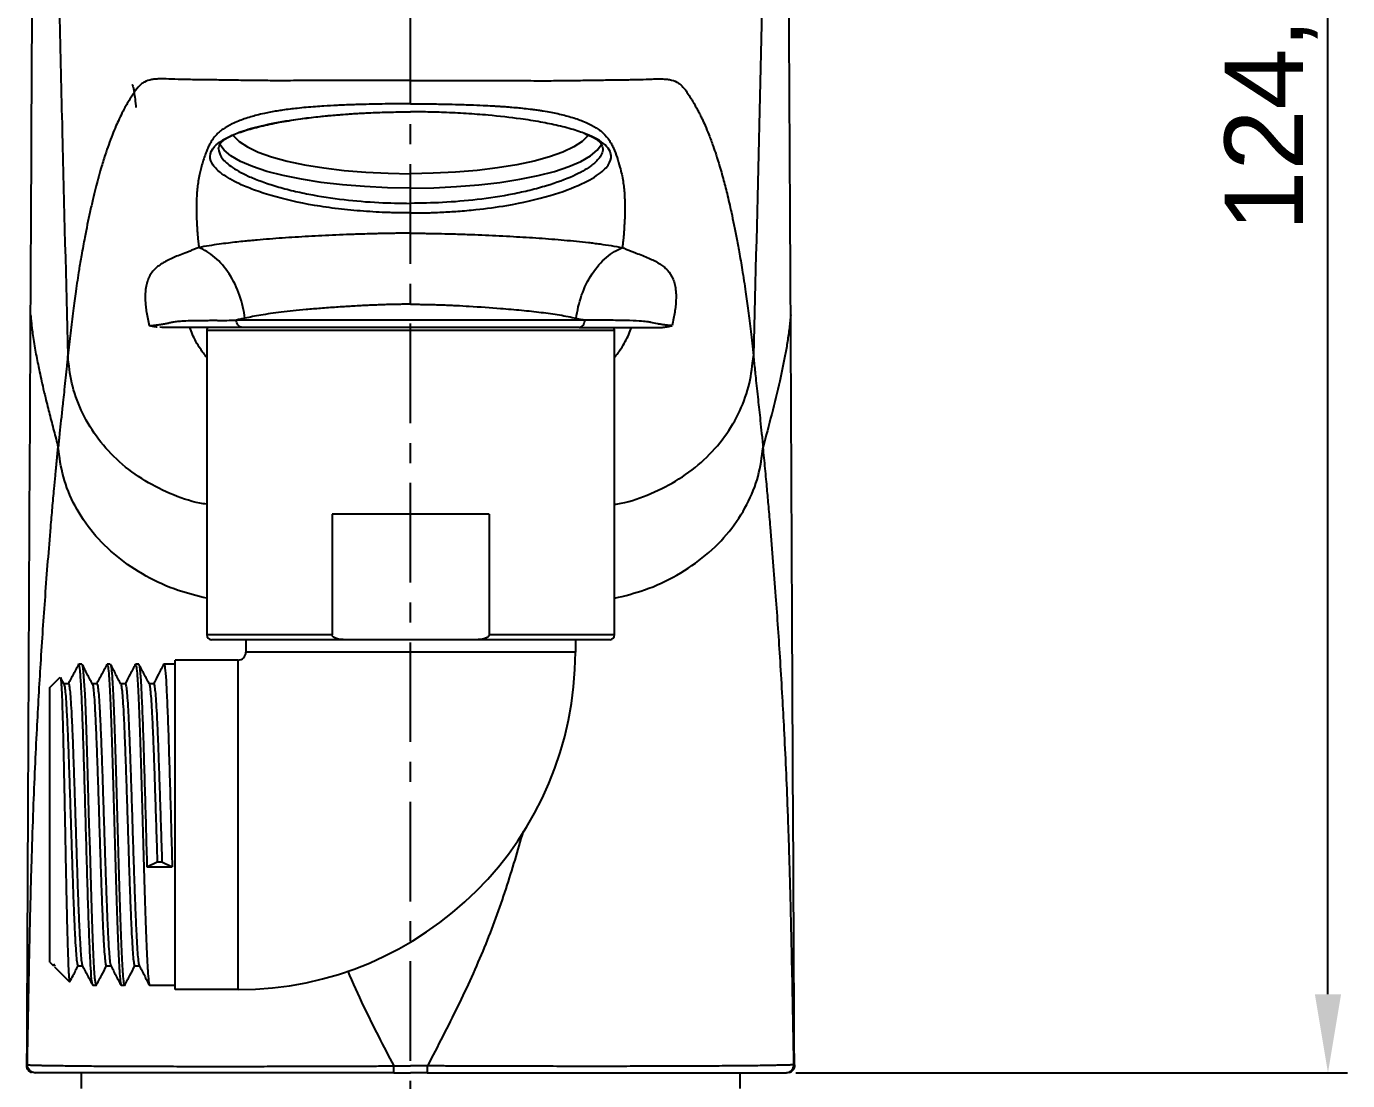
# Model space of a CAD drawing. Header units: millimetres. Extents: x 580 to 1174, y -1119 to -699.
# Drawn here: x 971.7 to 1055.9, y -973.2 to -906 of the extents above; entities that cross this region are included whole.
import ezdxf

# ---------------------------------------------------------------- set-up
doc = ezdxf.new("R2010")
doc.units = ezdxf.units.MM
doc.header["$LTSCALE"] = 0.1
doc.linetypes.add('CENTERX2', pattern=[101.6, 63.5, -12.7, 12.7, -12.7])
doc.layers.get('0').update_dxf_attribs({"lineweight": 13})
doc.layers.add('CENTER', color=1, linetype='CENTERX2')
doc.layers.add('DIM', color=3, linetype='Continuous', lineweight=9)
doc.styles.get("Standard").update_dxf_attribs({"font": 'arial.ttf'})
doc.dimstyles.new('ISO-25', dxfattribs={"dimtxt": 2.5, "dimasz": 2.5, "dimexe": 1.25, "dimexo": 0.625, "dimtad": 1, "dimtxsty": 'Standard', "dimcen": 2.5, "dimadec": 0, "dimazin": 0, "dimtfac": 1, "dimtmove": 0, "dimatfit": 3, "dimfxl": 0, "dimarcsym": 0})

# ---------------------------------------------------------------- blocks, each defined once
blk = doc.blocks.new('*D73')
at = {"layer": 'Defpoints', "color": 0}
for p in [(996.184, -848.005), (1054.652, -848.005), (1020.112, -972.72)]:
    blk.add_point(p, dxfattribs=at)
at = {"layer": 'DIM', "color": 3, "linetype": 'ByBlock', "lineweight": -2}
for p, q in [((996.809, -848.005), (1055.902, -848.005)), ((1054.652, -967.72), (1054.652, -853.005)), ((1020.737, -972.72), (1055.902, -972.72))]:
    blk.add_line(p, q, dxfattribs=at)
at = {"layer": 'DIM', "color": 3}
for points in [[(1053.818, -853.005), (1055.485, -853.005), (1054.652, -848.005)], [(1053.818, -967.72), (1055.485, -967.72), (1054.652, -972.72)]]:
    blk.add_solid(points, dxfattribs=at)
at = {"layer": 'DIM', "color": 3, "insert": (1051.022, -910.363), "char_height": 5, "attachment_point": 5, "rotation": 90}
blk.add_mtext('124,7', dxfattribs=at)

msp = doc.modelspace()

# ---------------------------------------------------------------- linework, layer by layer
at = {"color": 7, "linetype": 'Continuous', "lineweight": 25}
for p, q in [((980.332, -925.22), (980.207, -925.21)), ((983.184, -925.42), (983.184, -944.82)), ((996.184, -925.42), (983.184, -925.42)), ((1007.288, -924.746), (985.08, -924.746)), ((1006.918, -925.22), (985.449, -925.22)), ((996.184, -925.42), (996.184, -925.22)), ((1009.184, -925.42), (996.184, -925.42)), ((1009.184, -944.82), (1009.184, -925.42)), ((991.184, -937.12), (991.184, -944.82)), ((996.184, -937.12), (991.184, -937.12)), ((1001.184, -937.12), (996.184, -937.12)), ((1001.184, -937.12), (1001.184, -944.82)), ((991.184, -944.82), (983.184, -944.82)), ((992.026, -945.12), (983.484, -945.12)), ((985.684, -945.12), (985.684, -945.92)), ((1000.342, -945.12), (992.026, -945.12)), ((1008.884, -945.12), (1000.342, -945.12)), ((1009.184, -944.82), (1001.184, -944.82)), ((1006.684, -945.12), (1006.684, -945.92)), ((981.184, -967.42), (981.184, -946.42)), ((985.184, -946.42), (981.184, -946.42)), ((985.184, -967.42), (985.184, -946.42)), ((1006.684, -945.92), (985.684, -945.92)), ((975.23, -946.67), (975.03, -946.67)), ((976.827, -946.717), (976.84, -946.67)), ((977.04, -946.67), (976.84, -946.67)), ((978.632, -946.732), (978.65, -946.67)), ((978.85, -946.67), (978.65, -946.67)), ((980.446, -946.718), (980.46, -946.67)), ((981.184, -946.67), (980.46, -946.67)), ((973.184, -948.17), (973.853, -947.501)), ((974.094, -947.948), (973.871, -947.52)), ((974.377, -947.934), (974.087, -947.934)), ((976.187, -947.933), (975.897, -947.933)), ((977.997, -947.933), (977.706, -947.933)), ((979.807, -947.932), (979.515, -947.932)), ((973.184, -965.67), (973.184, -948.17)), ((979.379, -959.6), (980.034, -959.271)), ((979.379, -959.6), (980.989, -959.6)), ((980.034, -959.271), (980.334, -959.271)), ((980.334, -959.271), (980.989, -959.6)), ((973.184, -965.67), (973.425, -965.912)), ((973.518, -965.929), (973.425, -965.804)), ((973.425, -965.912), (973.425, -965.804)), ((973.48, -965.966), (974.444, -966.93)), ((974.978, -965.911), (975.271, -965.911)), ((976.788, -965.91), (977.08, -965.91)), ((978.597, -965.909), (978.89, -965.909)), ((974.45, -966.935), (974.457, -966.913)), ((976.135, -967.17), (975.935, -967.17)), ((976.135, -967.17), (976.153, -967.109)), ((977.945, -967.17), (977.745, -967.17)), ((977.945, -967.17), (977.959, -967.122)), ((981.184, -967.17), (979.555, -967.17)), ((985.184, -967.42), (981.184, -967.42)), ((975.184, -972.72), (975.184, -973.72)), ((1017.184, -973.72), (1017.184, -972.72)), ((1020.141, -972.72), (1020.15, -972.72))]:
    msp.add_line(p, q, dxfattribs=at)
at = {"color": 7, "linetype": 'Continuous', "lineweight": 25, "flags": 128}
for points in [[(996.184, -916.338), (994.707, -916.315), (993.252, -916.246), (991.84, -916.132), (990.491, -915.975), (989.225, -915.777), (988.06, -915.541), (987.014, -915.27), (986.102, -914.969), (985.337, -914.641), (984.73, -914.292), (984.29, -913.926), (984.023, -913.55), (984.004, -913.507)], [(984.854, -912.953), (984.887, -913.001), (985.247, -913.363), (985.778, -913.711), (986.474, -914.038), (987.323, -914.341), (988.311, -914.613), (989.424, -914.851), (990.644, -915.052), (991.95, -915.211), (993.324, -915.326), (994.742, -915.396), (996.184, -915.42)], [(1007.514, -912.953), (1007.48, -913.001), (1007.121, -913.363), (1006.589, -913.711), (1005.894, -914.038), (1005.045, -914.341), (1004.056, -914.613), (1002.943, -914.851), (1001.724, -915.052), (1000.417, -915.211), (999.044, -915.326), (997.625, -915.396), (996.184, -915.42)], [(996.184, -916.338), (997.66, -916.315), (999.115, -916.246), (1000.528, -916.132), (1001.877, -915.975), (1003.143, -915.777), (1004.307, -915.541), (1005.353, -915.27), (1006.265, -914.969), (1007.031, -914.641), (1007.638, -914.292), (1008.078, -913.926), (1008.344, -913.55), (1008.363, -913.507)], [(975.246, -946.716), (975.273, -946.785), (975.319, -947.151), (975.364, -947.759), (975.409, -948.593), (975.455, -949.633), (975.5, -950.854), (975.545, -952.224), (975.591, -953.711), (975.636, -955.277), (975.681, -956.883), (975.727, -958.491), (975.772, -960.059), (975.818, -961.55), (975.863, -962.927), (975.908, -964.155), (975.954, -965.204), (975.999, -966.048), (976.044, -966.666), (976.09, -967.043), (976.135, -967.17), (976.135, -967.17)]]:
    msp.add_lwpolyline(points, dxfattribs=at)
at = {"color": 7, "linetype": 'Continuous', "lineweight": 25}
for centre, radius, start, end in [((983.484, -925.42), 0.3, 137.9045, 180), ((1008.884, -925.42), 0.3, 0, 41.81031), ((983.484, -944.82), 0.3, 180, 270), ((1008.884, -944.82), 0.3, 270, 0), ((985.184, -945.92), 21.5, 270, 0), ((985.184, -945.92), 0.5, 270, 0)]:
    msp.add_arc(centre, radius, start, end, dxfattribs=at)
for points in [[(971.962, -924.42), (972.033, -910.766), (972.106, -897.104), (972.182, -883.433)], [(1020.406, -924.42), (1020.335, -910.71), (1020.262, -897.048), (1020.186, -883.433)], [(1018.751, -897.65), (1018.524, -907.441), (1018.287, -917.232), (1018.031, -927.022)], [(971.728, -972.22), (971.802, -956.298), (971.88, -940.365), (971.962, -924.42)], [(1020.64, -972.22), (1020.565, -956.223), (1020.487, -940.29), (1020.406, -924.42)], [(1006.741, -924.632), (1006.928, -924.676), (1007.111, -924.713), (1007.288, -924.746)], [(971.728, -972.22), (971.737, -972.22), (971.747, -972.22), (971.757, -972.22)], [(995.111, -972.285), (995.466, -972.285), (995.824, -972.285), (996.184, -972.285)], [(997.256, -972.285), (996.899, -972.285), (996.541, -972.285), (996.184, -972.285)], [(995.122, -972.72), (992.173, -972.72), (986.287, -972.72), (978.831, -972.72), (973.815, -972.72), (972.438, -972.72), (972.256, -972.72)], [(995.122, -972.72), (995.476, -972.72), (995.83, -972.72), (996.184, -972.72)], [(997.246, -972.72), (996.892, -972.72), (996.538, -972.72), (996.184, -972.72)], [(997.246, -972.72), (1000.194, -972.72), (1006.081, -972.72), (1013.537, -972.72), (1018.552, -972.72), (1019.93, -972.72), (1020.112, -972.72)]]:
    msp.add_open_spline(points, degree=3, dxfattribs=at)
for points, knots in [([(973.616, -897.65), (973.734, -902.674), (973.964, -912.465), (974.214, -922.255), (974.336, -927.022)], [0, 0, 0, 0, 0.513064, 1, 1, 1, 1]), ([(996.184, -909.476), (996.025, -909.476), (995.713, -909.477), (995.25, -909.479), (994.796, -909.478), (994.349, -909.477), (993.91, -909.477), (993.479, -909.477), (993.055, -909.477), (992.638, -909.477), (992.229, -909.478), (991.827, -909.478), (991.432, -909.479), (991.045, -909.48), (990.195, -909.483), (988.953, -909.49), (987.46, -909.496), (986.111, -909.482), (984.914, -909.464), (983.777, -909.447), (982.742, -909.435), (981.78, -909.423), (980.93, -909.39), (980.339, -909.373), (979.945, -909.39), (979.565, -909.434), (979.262, -909.537), (979.003, -909.718), (978.752, -909.966), (978.53, -910.276), (978.319, -910.615), (978.164, -910.877), (978.005, -911.155), (977.816, -911.5), (977.61, -911.911), (977.389, -912.408), (977.168, -912.945), (976.941, -913.551), (976.698, -914.256), (976.474, -914.979), (976.27, -915.702), (976.097, -916.37), (975.923, -917.084), (975.694, -918.086), (975.452, -919.264), (975.221, -920.517), (975.028, -921.66), (974.849, -922.826), (974.695, -923.955), (974.581, -924.851), (974.496, -925.566), (974.414, -926.285), (974.362, -926.779), (974.336, -927.022)], [0, 0, 0, 0, 0.005057, 0.009975, 0.014808, 0.019564, 0.024246, 0.028857, 0.033394, 0.037854, 0.042243, 0.046567, 0.050825, 0.055014, 0.059134, 0.078515, 0.095955, 0.110133, 0.126877, 0.141946, 0.15846, 0.176087, 0.194314, 0.213224, 0.223881, 0.233835, 0.257695, 0.27064, 0.285137, 0.316037, 0.333152, 0.351369, 0.367498, 0.388362, 0.421501, 0.451231, 0.486791, 0.526409, 0.564366, 0.610928, 0.643547, 0.672359, 0.703382, 0.736637, 0.794239, 0.832248, 0.860359, 0.899293, 0.931801, 0.949556, 0.96684, 0.983654, 1, 1, 1, 1]), ([(996.184, -909.476), (996.373, -909.475), (996.753, -909.475), (997.305, -909.479), (997.922, -909.479), (998.885, -909.477), (1000.178, -909.477), (1001.808, -909.481), (1003.416, -909.489), (1004.916, -909.496), (1006.263, -909.483), (1007.487, -909.463), (1008.613, -909.447), (1009.645, -909.434), (1010.588, -909.423), (1011.287, -909.396), (1011.776, -909.381), (1012.115, -909.377), (1012.419, -909.388), (1012.8, -909.434), (1013.104, -909.536), (1013.363, -909.718), (1013.539, -909.889), (1013.714, -910.104), (1013.898, -910.37), (1014.064, -910.641), (1014.226, -910.915), (1014.369, -911.165), (1014.507, -911.42), (1014.639, -911.673), (1014.786, -911.976), (1014.975, -912.397), (1015.21, -912.969), (1015.439, -913.589), (1015.746, -914.481), (1016.038, -915.46), (1016.36, -916.722), (1016.588, -917.705), (1016.79, -918.651), (1016.955, -919.485), (1017.133, -920.441), (1017.328, -921.583), (1017.52, -922.838), (1017.671, -923.945), (1017.78, -924.797), (1017.862, -925.486), (1017.947, -926.226), (1018.003, -926.754), (1018.031, -927.022)], [0, 0, 0, 0, 0.00604, 0.01214, 0.017632, 0.025786, 0.042943, 0.059127, 0.078566, 0.095949, 0.110369, 0.12687, 0.142986, 0.158453, 0.17608, 0.194307, 0.203505, 0.213224, 0.223478, 0.233836, 0.257695, 0.270398, 0.285138, 0.298362, 0.316039, 0.338419, 0.351371, 0.369728, 0.388364, 0.40292, 0.421503, 0.449482, 0.486792, 0.532897, 0.564368, 0.643546, 0.687014, 0.736634, 0.765387, 0.794239, 0.82484, 0.86036, 0.900253, 0.931801, 0.94782, 0.964544, 0.981948, 1, 1, 1, 1]), ([(978.413, -909.749), (978.424, -909.754), (978.453, -909.768), (978.496, -909.893), (978.549, -910.141), (978.602, -910.523), (978.644, -910.909), (978.664, -911.158), (978.666, -911.193)], [0, 0, 0, 0, 0.130151, 0.332629, 0.498188, 0.734576, 0.962382, 1, 1, 1, 1]), ([(996.184, -910.961), (996.168, -910.961), (996.139, -910.961), (996.097, -910.961), (996.052, -910.963), (995.983, -910.965), (995.889, -910.962), (995.768, -910.962), (995.643, -910.965), (995.533, -910.965), (995.44, -910.966), (995.342, -910.968), (995.167, -910.969), (994.9, -910.973), (994.41, -910.979), (993.749, -910.99), (992.882, -911.012), (992.132, -911.038), (991.368, -911.072), (990.752, -911.106), (989.895, -911.165), (989.172, -911.229), (988.484, -911.308), (988.052, -911.366), (987.638, -911.431), (987.248, -911.499), (986.817, -911.589), (986.396, -911.689), (985.967, -911.807), (985.572, -911.932), (985.178, -912.078), (984.696, -912.287), (984.312, -912.51), (984.015, -912.738), (983.825, -912.914), (983.658, -913.107), (983.505, -913.317), (983.373, -913.549), (983.247, -913.807), (983.132, -914.091), (983.016, -914.409), (982.909, -914.76), (982.809, -915.119), (982.717, -915.5), (982.646, -915.889), (982.589, -916.306), (982.549, -916.75), (982.53, -917.203), (982.523, -917.865), (982.545, -918.486), (982.586, -919.078), (982.614, -919.42), (982.646, -919.762), (982.673, -920.003), (982.687, -920.127)], [0, 0, 0, 0, 0.001, 0.001937, 0.0027135, 0.0039583, 0.0064351, 0.008938, 0.0117712, 0.0146393, 0.0161116, 0.0178264, 0.0210312, 0.0275425, 0.0352681, 0.0530484, 0.070756, 0.0921881, 0.1026586, 0.1217636, 0.1338366, 0.1616283, 0.1729556, 0.1852254, 0.1950133, 0.2066531, 0.2182646, 0.2341287, 0.2477285, 0.263749, 0.2797142, 0.2983499, 0.3333709, 0.3495081, 0.3670836, 0.3854285, 0.4051684, 0.4270211, 0.4504871, 0.4771606, 0.5055166, 0.5382412, 0.5737191, 0.6040532, 0.6432534, 0.6801127, 0.7170471, 0.7623782, 0.7997711, 0.8892704, 0.919211, 0.9445197, 0.971323, 1, 1, 1, 1]), ([(996.184, -910.961), (996.237, -910.961), (996.445, -910.962), (996.906, -910.966), (997.665, -910.974), (998.557, -910.989), (999.36, -911.009), (1000.092, -911.033), (1000.735, -911.059), (1001.297, -911.088), (1001.669, -911.111), (1001.938, -911.128), (1002.225, -911.149), (1002.725, -911.187), (1003.304, -911.241), (1003.863, -911.306), (1004.19, -911.35), (1004.428, -911.384), (1004.728, -911.431), (1005.121, -911.499), (1005.569, -911.593), (1005.997, -911.695), (1006.407, -911.81), (1006.802, -911.935), (1007.189, -912.078), (1007.671, -912.287), (1008.106, -912.539), (1008.543, -912.896), (1008.776, -913.183), (1008.925, -913.426), (1008.99, -913.546), (1009.054, -913.67), (1009.185, -913.952), (1009.352, -914.398), (1009.56, -915.099), (1009.701, -915.734), (1009.778, -916.306), (1009.817, -916.735), (1009.836, -917.188), (1009.843, -917.603), (1009.837, -917.965), (1009.827, -918.318), (1009.809, -918.671), (1009.783, -919.053), (1009.758, -919.376), (1009.723, -919.743), (1009.697, -919.984), (1009.681, -920.127)], [0, 0, 0, 0, 0.003487, 0.013526, 0.030101, 0.053023, 0.071817, 0.082845, 0.101353, 0.114621, 0.12067, 0.126692, 0.133031, 0.140459, 0.161621, 0.1744, 0.182246, 0.186938, 0.193185, 0.206647, 0.219999, 0.234123, 0.248514, 0.263744, 0.279709, 0.298346, 0.333368, 0.358605, 0.405152, 0.41604, 0.427006, 0.438929, 0.450472, 0.505503, 0.561924, 0.643241, 0.680102, 0.717037, 0.758416, 0.799764, 0.825197, 0.850951, 0.889267, 0.91317, 0.944518, 0.967016, 1, 1, 1, 1]), ([(996.184, -917.923), (996.109, -917.923), (995.959, -917.924), (995.731, -917.922), (995.476, -917.918), (995.152, -917.911), (994.645, -917.896), (993.97, -917.866), (992.897, -917.796), (991.564, -917.67), (989.511, -917.374), (987.666, -916.95), (986.174, -916.456), (985.059, -915.992), (984.135, -915.458), (983.532, -914.864), (983.327, -914.275), (983.56, -913.756), (984.117, -913.309), (984.792, -912.962), (985.678, -912.643), (986.738, -912.359), (987.914, -912.118), (989.103, -911.93), (990.211, -911.793), (991.193, -911.696), (992.048, -911.628), (992.8, -911.579), (993.463, -911.544), (994.079, -911.518), (994.661, -911.499), (995.138, -911.487), (995.5, -911.481), (995.814, -911.478), (996.041, -911.477), (996.184, -911.476)], [0, 0, 0, 0, 0.005583, 0.011272, 0.017071, 0.024716, 0.035531, 0.055254, 0.075753, 0.117632, 0.159454, 0.244755, 0.286455, 0.324932, 0.389661, 0.444379, 0.499401, 0.566691, 0.608077, 0.651033, 0.693435, 0.736022, 0.77754, 0.814936, 0.846695, 0.873579, 0.896115, 0.915122, 0.932389, 0.947188, 0.962117, 0.976419, 0.983052, 0.989277, 1, 1, 1, 1]), ([(983.934, -913.834), (983.959, -913.717), (984.012, -913.473), (984.489, -913.103), (985.34, -912.723), (986.653, -912.349), (988.454, -912.001), (990.33, -911.764), (992.04, -911.625), (992.974, -911.563), (993.475, -911.545), (993.5, -911.545)], [0, 0, 0, 0, 0.114781, 0.238387, 0.371068, 0.513047, 0.664424, 0.825168, 0.909198, 0.995556, 1, 1, 1, 1]), ([(996.184, -917.923), (996.249, -917.923), (996.391, -917.924), (996.619, -917.922), (996.905, -917.918), (997.236, -917.911), (997.676, -917.897), (998.33, -917.869), (999.245, -917.813), (1000.649, -917.688), (1002.724, -917.405), (1005.118, -916.855), (1007.115, -916.114), (1008.347, -915.386), (1008.942, -914.719), (1009.006, -914.155), (1008.648, -913.558), (1007.861, -913.065), (1006.69, -912.643), (1005.646, -912.363), (1004.475, -912.122), (1003.001, -911.887), (1001.402, -911.709), (999.734, -911.585), (998.579, -911.527), (997.706, -911.499), (997.23, -911.487), (996.868, -911.481), (996.553, -911.478), (996.327, -911.477), (996.184, -911.476)], [0, 0, 0, 0, 0.0049283, 0.0106213, 0.0170788, 0.0263347, 0.0355479, 0.0501577, 0.0757862, 0.1054586, 0.1595109, 0.2448514, 0.3249056, 0.3953316, 0.4596073, 0.5212403, 0.5667611, 0.6509596, 0.6933815, 0.7359881, 0.7754698, 0.8149401, 0.87355, 0.9103501, 0.9471629, 0.9620995, 0.976408, 0.9830445, 0.9892722, 1, 1, 1, 1]), ([(1007.234, -912.846), (1007.451, -912.935), (1007.952, -913.14), (1008.349, -913.473), (1008.406, -913.717), (1008.434, -913.834)], [0, 0, 0, 0, 0.283162, 0.654849, 1, 1, 1, 1]), ([(983.934, -913.832), (983.969, -914.005), (984.042, -914.369), (984.673, -914.965), (985.585, -915.48), (986.595, -915.892), (987.511, -916.201), (988.547, -916.484), (989.991, -916.799), (991.848, -917.082), (994.064, -917.278), (995.504, -917.302), (996.184, -917.313)], [0, 0, 0, 0, 0.109058, 0.228904, 0.359119, 0.428218, 0.499925, 0.573631, 0.644151, 0.77546, 0.894077, 1, 1, 1, 1]), ([(1008.434, -913.831), (1008.43, -913.886), (1008.423, -913.998), (1008.362, -914.174), (1008.26, -914.357), (1008.11, -914.548), (1007.91, -914.745), (1007.474, -915.092), (1006.577, -915.595), (1005.186, -916.11), (1003.821, -916.484), (1002.377, -916.798), (1000.52, -917.082), (998.304, -917.278), (996.863, -917.302), (996.184, -917.313)], [0, 0, 0, 0, 0.034994, 0.071541, 0.109239, 0.148089, 0.188091, 0.229246, 0.359435, 0.499973, 0.573667, 0.644176, 0.77547, 0.894079, 1, 1, 1, 1]), ([(996.184, -919.213), (996.04, -919.214), (995.759, -919.215), (995.348, -919.219), (994.955, -919.225), (994.581, -919.232), (994.207, -919.24), (993.769, -919.25), (993.136, -919.267), (992.027, -919.305), (990.533, -919.373), (988.814, -919.468), (987.447, -919.561), (986.511, -919.639), (985.99, -919.687), (985.562, -919.729), (985.094, -919.778), (984.542, -919.842), (983.949, -919.92), (983.318, -920.013), (982.903, -920.088), (982.687, -920.127)], [0, 0, 0, 0, 0.0284411, 0.0556739, 0.0816667, 0.1064108, 0.1299069, 0.1561228, 0.1936325, 0.2563716, 0.3791359, 0.4994519, 0.619914, 0.6811082, 0.7156284, 0.7431056, 0.7841733, 0.830369, 0.8817081, 0.9382086, 1, 1, 1, 1]), ([(996.184, -919.213), (996.289, -919.214), (996.505, -919.215), (996.834, -919.217), (997.214, -919.222), (997.653, -919.229), (998.28, -919.242), (999.082, -919.262), (1000.323, -919.304), (1001.553, -919.36), (1002.711, -919.421), (1003.837, -919.487), (1005.201, -919.58), (1006.508, -919.696), (1007.378, -919.789), (1007.877, -919.849), (1008.366, -919.913), (1008.987, -920.002), (1009.444, -920.085), (1009.681, -920.127)], [0, 0, 0, 0, 0.020941, 0.042696, 0.065294, 0.096382, 0.129908, 0.190007, 0.256369, 0.379135, 0.441697, 0.499488, 0.619952, 0.743103, 0.805843, 0.8346, 0.869445, 0.932506, 1, 1, 1, 1]), ([(982.687, -920.127), (982.613, -920.157), (982.464, -920.219), (982.242, -920.306), (982.019, -920.393), (981.715, -920.509), (981.371, -920.643), (980.985, -920.804), (980.645, -920.965), (980.217, -921.207), (979.868, -921.487), (979.602, -921.839), (979.447, -922.145), (979.337, -922.497), (979.281, -922.853), (979.263, -923.198), (979.268, -923.52), (979.296, -923.871), (979.347, -924.252), (979.421, -924.661), (979.489, -924.952), (979.523, -925.099)], [0, 0, 0, 0, 0.024228, 0.049581, 0.076082, 0.103756, 0.16208, 0.213291, 0.273669, 0.329586, 0.453439, 0.518715, 0.582814, 0.647926, 0.715083, 0.759507, 0.805182, 0.852103, 0.900252, 0.94956, 1, 1, 1, 1]), ([(985.626, -924.632), (985.567, -924.153), (985.454, -923.655), (985.115, -922.689), (984.889, -922.223), (984.349, -921.395), (984.036, -921.036), (983.374, -920.468), (983.026, -920.26), (982.687, -920.127)], [0, 0, 0, 0, 0.25, 0.25, 0.5, 0.5, 0.75, 0.75, 1, 1, 1, 1]), ([(1006.741, -924.632), (1006.801, -924.153), (1006.914, -923.655), (1007.252, -922.69), (1007.479, -922.223), (1008.018, -921.395), (1008.332, -921.036), (1008.993, -920.468), (1009.341, -920.261), (1009.681, -920.127)], [0, 0, 0, 0, 0.25, 0.25, 0.5, 0.5, 0.75, 0.75, 1, 1, 1, 1]), ([(1009.681, -920.127), (1009.759, -920.159), (1009.915, -920.224), (1010.141, -920.312), (1010.36, -920.397), (1010.645, -920.507), (1010.986, -920.639), (1011.367, -920.798), (1011.717, -920.962), (1012.147, -921.204), (1012.59, -921.56), (1012.885, -922.029), (1013.031, -922.497), (1013.093, -922.899), (1013.109, -923.358), (1013.079, -923.813), (1013.02, -924.252), (1012.948, -924.658), (1012.879, -924.95), (1012.844, -925.099)], [0, 0, 0, 0, 0.025888, 0.051816, 0.077775, 0.103761, 0.157811, 0.213302, 0.270832, 0.329602, 0.453461, 0.582804, 0.648118, 0.715079, 0.782648, 0.85278, 0.899922, 0.94899, 1, 1, 1, 1]), ([(996.184, -923.742), (996.063, -923.743), (995.816, -923.743), (995.439, -923.748), (995.047, -923.756), (994.641, -923.767), (994.221, -923.781), (993.787, -923.798), (993.341, -923.818), (992.883, -923.841), (992.414, -923.868), (991.934, -923.897), (991.444, -923.93), (990.946, -923.965), (990.301, -924.015), (989.541, -924.079), (988.703, -924.16), (987.944, -924.246), (987.262, -924.335), (986.653, -924.429), (986.111, -924.525), (985.783, -924.597), (985.626, -924.632)], [0, 0, 0, 0, 0.030798, 0.06288, 0.096249, 0.130907, 0.166853, 0.204088, 0.242615, 0.282432, 0.32354, 0.36594, 0.409631, 0.454615, 0.500889, 0.586897, 0.667986, 0.744163, 0.815439, 0.881826, 0.94334, 1, 1, 1, 1]), ([(996.184, -923.742), (996.305, -923.743), (996.549, -923.743), (996.914, -923.748), (997.279, -923.754), (997.644, -923.764), (998.009, -923.775), (998.374, -923.788), (998.738, -923.803), (999.255, -923.825), (1000.334, -923.89), (1001.505, -923.968), (1002.596, -924.059), (1003.253, -924.119), (1003.892, -924.184), (1004.509, -924.256), (1005.105, -924.334), (1005.677, -924.422), (1006.225, -924.52), (1006.569, -924.595), (1006.741, -924.632)], [0, 0, 0, 0, 0.031012, 0.062044, 0.093127, 0.124277, 0.155505, 0.186802, 0.218154, 0.249566, 0.320871, 0.500808, 0.563651, 0.626389, 0.689002, 0.75151, 0.813854, 0.876028, 0.938092, 1, 1, 1, 1]), ([(971.962, -924.42), (971.971, -924.532), (971.99, -924.762), (972.028, -925.114), (972.078, -925.523), (972.146, -925.997), (972.26, -926.701), (972.391, -927.389), (972.538, -928.09), (972.663, -928.659), (972.791, -929.211), (972.921, -929.748), (973.041, -930.235), (973.219, -930.937), (973.443, -931.804), (973.627, -932.507), (973.719, -932.858)], [0, 0, 0, 0, 0.039838, 0.081509, 0.125004, 0.18523, 0.250011, 0.375027, 0.429577, 0.500047, 0.577316, 0.625058, 0.691874, 0.750045, 0.875013, 1, 1, 1, 1]), ([(1020.406, -924.42), (1020.394, -924.561), (1020.37, -924.843), (1020.323, -925.265), (1020.267, -925.688), (1020.204, -926.11), (1020.135, -926.532), (1020.059, -926.954), (1019.977, -927.376), (1019.891, -927.797), (1019.801, -928.219), (1019.583, -929.202), (1019.201, -930.747), (1018.832, -932.154), (1018.648, -932.858)], [0, 0, 0, 0, 0.050002, 0.100004, 0.150006, 0.20001, 0.250015, 0.300021, 0.350028, 0.400034, 0.450041, 0.500048, 0.750054, 1, 1, 1, 1]), ([(979.523, -925.099), (979.548, -925.099), (979.6, -925.099), (979.672, -925.096), (979.743, -925.091), (979.812, -925.085), (979.88, -925.077), (979.947, -925.068), (980.046, -925.054), (980.169, -925.035), (980.306, -925.013), (980.481, -924.985), (980.67, -924.949), (980.879, -924.9), (981.112, -924.856), (981.419, -924.816), (981.854, -924.788), (982.417, -924.78), (982.992, -924.767), (983.437, -924.766), (983.757, -924.765), (984.083, -924.769), (984.515, -924.771), (984.875, -924.755), (985.08, -924.746)], [0, 0, 0, 0, 0.009373, 0.019314, 0.029836, 0.040948, 0.052657, 0.064967, 0.077878, 0.111461, 0.145931, 0.181269, 0.262421, 0.344915, 0.429039, 0.5168, 0.61137, 0.714083, 0.794944, 0.841037, 0.870866, 0.900655, 0.943589, 1, 1, 1, 1]), ([(980.037, -925.198), (980.006, -925.196), (979.845, -925.186), (979.667, -925.138), (979.523, -925.099)], [0, 0, 0, 0, 0.1916277, 1, 1, 1, 1]), ([(985.449, -925.22), (985.368, -925.22), (985.204, -925.22), (984.969, -925.22), (984.739, -925.22), (984.516, -925.22), (984.3, -925.22), (984.09, -925.22), (983.887, -925.22), (983.691, -925.22), (983.502, -925.22), (983.087, -925.22), (982.517, -925.22), (982.035, -925.22), (981.735, -925.22), (981.544, -925.22), (981.373, -925.22), (981.213, -925.22), (981.076, -925.22), (980.955, -925.22), (980.842, -925.22), (980.704, -925.22), (980.531, -925.22), (980.397, -925.22), (980.332, -925.22)], [0, 0, 0, 0, 0.024291, 0.048651, 0.073099, 0.09765, 0.122323, 0.147132, 0.172094, 0.197225, 0.222542, 0.248058, 0.370896, 0.496877, 0.555398, 0.621646, 0.684304, 0.747185, 0.810254, 0.84339, 0.873407, 0.918501, 0.960672, 1, 1, 1, 1]), ([(983.184, -927.135), (983.043, -926.951), (982.784, -926.612), (982.492, -926.119), (982.263, -925.66), (982.163, -925.367), (982.113, -925.22)], [0, 0, 0, 0, 0.279511, 0.515542, 0.758048, 1, 1, 1, 1]), ([(985.626, -924.632), (985.535, -924.653), (985.35, -924.694), (985.171, -924.729), (985.08, -924.746)], [0, 0, 0, 0, 0.490586, 1, 1, 1, 1]), ([(985.449, -925.22), (985.406, -925.22), (985.361, -925.21), (985.273, -925.164), (985.23, -925.128), (985.159, -925.037), (985.13, -924.981), (985.092, -924.864), (985.082, -924.803), (985.08, -924.746)], [0, 0, 0, 0, 0.25, 0.25, 0.5, 0.5, 0.75, 0.75, 1, 1, 1, 1]), ([(1006.918, -925.22), (1006.992, -925.22), (1007.169, -925.22), (1007.467, -925.22), (1007.837, -925.22), (1008.319, -925.22), (1008.819, -925.22), (1009.297, -925.219), (1009.721, -925.22), (1010.105, -925.22), (1010.422, -925.22), (1010.715, -925.22), (1010.976, -925.22), (1011.182, -925.22), (1011.346, -925.22), (1011.452, -925.22), (1011.57, -925.22), (1011.703, -925.22), (1011.854, -925.22), (1011.975, -925.22), (1012.036, -925.22)], [0, 0, 0, 0, 0.021868, 0.052782, 0.092736, 0.141723, 0.219594, 0.283497, 0.34821, 0.425706, 0.5021, 0.568123, 0.675065, 0.783211, 0.819225, 0.855283, 0.891384, 0.927537, 0.963743, 1, 1, 1, 1]), ([(1006.919, -925.22), (1007.012, -925.22), (1007.105, -925.17), (1007.241, -924.995), (1007.283, -924.872), (1007.288, -924.746)], [0, 0, 0, 0, 0.5, 0.5, 1, 1, 1, 1]), ([(1012.844, -925.099), (1012.821, -925.099), (1012.765, -925.098), (1012.678, -925.093), (1012.576, -925.086), (1012.465, -925.074), (1012.313, -925.053), (1012.128, -925.024), (1011.815, -924.975), (1011.568, -924.917), (1011.223, -924.847), (1010.767, -924.805), (1010.069, -924.78), (1009.287, -924.766), (1008.7, -924.765), (1008.215, -924.766), (1007.846, -924.763), (1007.544, -924.758), (1007.364, -924.75), (1007.288, -924.746)], [0, 0, 0, 0, 0.008872, 0.021073, 0.036625, 0.055552, 0.077874, 0.124401, 0.181277, 0.338766, 0.429079, 0.56029, 0.71405, 0.799716, 0.870842, 0.914685, 0.950825, 0.97926, 1, 1, 1, 1]), ([(1009.184, -927.135), (1009.324, -926.951), (1009.583, -926.612), (1009.876, -926.119), (1010.104, -925.66), (1010.204, -925.367), (1010.254, -925.22)], [0, 0, 0, 0, 0.279503, 0.515532, 0.758046, 1, 1, 1, 1]), ([(1012.036, -925.22), (1012.075, -925.219), (1012.155, -925.218), (1012.287, -925.208), (1012.408, -925.194), (1012.525, -925.174), (1012.634, -925.153), (1012.744, -925.127), (1012.815, -925.107), (1012.844, -925.099)], [0, 0, 0, 0, 0.1543569, 0.3223156, 0.5034645, 0.6083077, 0.7527573, 0.8960153, 1, 1, 1, 1]), ([(974.336, -927.022), (974.327, -927.113), (974.305, -927.332), (974.258, -927.794), (974.192, -928.422), (974.115, -929.139), (974.053, -929.713), (974.008, -930.134), (973.975, -930.437), (973.939, -930.779), (973.885, -931.28), (973.81, -931.981), (973.75, -932.557), (973.719, -932.858)], [0, 0, 0, 0, 0.051261, 0.12368, 0.257368, 0.392862, 0.504546, 0.55637, 0.608268, 0.65711, 0.727265, 0.857468, 1, 1, 1, 1]), ([(983.184, -936.488), (983.04, -936.467), (982.22, -936.343), (980.799, -935.82), (978.994, -934.901), (977.406, -933.661), (976.102, -932.185), (975.146, -930.536), (974.525, -928.802), (974.398, -927.607), (974.336, -927.022)], [0, 0, 0, 0, 0.028907, 0.165445, 0.306178, 0.449106, 0.592035, 0.732768, 0.869307, 1, 1, 1, 1]), ([(1009.184, -936.489), (1009.321, -936.469), (1010.13, -936.347), (1011.539, -935.832), (1013.339, -934.922), (1014.93, -933.69), (1016.243, -932.217), (1017.21, -930.563), (1017.84, -928.818), (1017.968, -927.613), (1018.031, -927.022)], [0, 0, 0, 0, 0.027637, 0.163165, 0.30325, 0.44595, 0.589092, 0.730463, 0.868009, 1, 1, 1, 1]), ([(1018.031, -927.022), (1018.046, -927.17), (1018.076, -927.47), (1018.125, -927.936), (1018.182, -928.483), (1018.249, -929.113), (1018.323, -929.795), (1018.397, -930.481), (1018.474, -931.195), (1018.558, -931.987), (1018.618, -932.563), (1018.649, -932.858)], [0, 0, 0, 0, 0.083403, 0.169139, 0.257369, 0.379412, 0.504547, 0.613023, 0.727266, 0.85996, 1, 1, 1, 1]), ([(971.757, -972.22), (971.761, -971.952), (971.771, -971.395), (971.786, -970.531), (971.802, -969.61), (971.82, -968.635), (971.842, -967.458), (971.866, -966.22), (971.893, -964.855), (971.923, -963.494), (971.957, -962.008), (971.997, -960.476), (972.056, -958.432), (972.137, -956.013), (972.249, -953.315), (972.4, -950.187), (972.612, -946.487), (972.853, -942.958), (973.07, -940.102), (973.222, -938.236), (973.354, -936.71), (973.452, -935.616), (973.543, -934.635), (973.629, -933.75), (973.689, -933.161), (973.719, -932.858)], [0, 0, 0, 0, 0.016913, 0.035156, 0.054667, 0.075387, 0.097265, 0.129905, 0.154888, 0.185532, 0.218867, 0.253167, 0.288481, 0.358306, 0.422345, 0.483207, 0.59072, 0.707917, 0.772249, 0.837016, 0.874913, 0.913052, 0.940379, 0.969376, 1, 1, 1, 1]), ([(983.184, -942.478), (982.571, -942.328), (981.204, -941.995), (979.272, -941.099), (977.431, -939.869), (975.896, -938.353), (974.744, -936.629), (973.975, -934.783), (973.804, -933.492), (973.719, -932.858)], [0, 0, 0, 0, 0.117956, 0.263313, 0.412279, 0.562677, 0.712202, 0.858629, 1, 1, 1, 1]), ([(1009.184, -942.481), (1009.832, -942.32), (1011.243, -941.968), (1013.211, -941.036), (1015.041, -939.783), (1016.548, -938.258), (1017.665, -936.546), (1018.402, -934.733), (1018.567, -933.474), (1018.648, -932.858)], [0, 0, 0, 0, 0.12503, 0.27237, 0.422046, 0.5718, 0.719368, 0.862675, 1, 1, 1, 1]), ([(1020.611, -972.22), (1020.607, -972.012), (1020.6, -971.561), (1020.587, -970.837), (1020.572, -969.955), (1020.552, -968.872), (1020.517, -967.028), (1020.472, -964.701), (1020.406, -961.798), (1020.342, -959.419), (1020.277, -957.408), (1020.21, -955.538), (1020.12, -953.341), (1020.005, -950.959), (1019.881, -948.672), (1019.709, -945.804), (1019.512, -942.925), (1019.299, -940.115), (1019.144, -938.221), (1019.011, -936.684), (1018.92, -935.674), (1018.845, -934.864), (1018.783, -934.202), (1018.716, -933.521), (1018.671, -933.079), (1018.648, -932.858)], [0, 0, 0, 0, 0.01314, 0.028408, 0.0458, 0.069084, 0.097265, 0.163635, 0.218857, 0.288462, 0.324704, 0.358294, 0.420436, 0.483194, 0.535172, 0.594725, 0.707918, 0.77114, 0.837016, 0.87734, 0.913052, 0.932482, 0.955204, 0.977592, 1, 1, 1, 1]), ([(992.026, -945.12), (991.833, -945.111), (991.568, -945.1), (991.293, -944.985), (991.212, -944.905), (991.187, -944.857), (991.185, -944.832), (991.184, -944.82)], [0, 0, 0, 0, 0.6070575, 0.8344018, 0.9202345, 0.9617165, 1, 1, 1, 1]), ([(1001.184, -944.82), (1001.183, -944.832), (1001.18, -944.858), (1001.155, -944.905), (1001.074, -944.985), (1000.8, -945.1), (1000.535, -945.111), (1000.342, -945.12)], [0, 0, 0, 0, 0.038584, 0.080492, 0.166478, 0.392925, 1, 1, 1, 1]), ([(975.025, -946.667), (974.914, -946.88), (974.694, -947.302), (974.474, -947.724), (974.364, -947.934)], [0, 0, 0, 0, 0.502946, 1, 1, 1, 1]), ([(975.918, -967.097), (975.901, -967.051), (975.861, -966.945), (975.798, -966.112), (975.73, -964.759), (975.662, -962.949), (975.593, -960.805), (975.525, -958.443), (975.457, -955.996), (975.388, -953.601), (975.32, -951.391), (975.252, -949.493), (975.183, -947.999), (975.115, -947.051), (975.064, -946.626), (975.036, -946.707), (975.03, -946.723)], [0, 0, 0, 0, 0.057464, 0.134432, 0.2114, 0.288368, 0.365336, 0.442304, 0.519273, 0.596241, 0.673209, 0.750177, 0.827145, 0.904113, 0.981081, 1, 1, 1, 1]), ([(975.907, -947.953), (975.796, -947.74), (975.574, -947.315), (975.353, -946.89), (975.242, -946.678)], [0, 0, 0, 0, 0.499966, 1, 1, 1, 1]), ([(976.831, -946.673), (976.72, -946.886), (976.501, -947.306), (976.282, -947.726), (976.173, -947.933)], [0, 0, 0, 0, 0.505998, 1, 1, 1, 1]), ([(976.84, -946.67), (976.859, -946.708), (976.897, -946.784), (976.953, -947.394), (977.01, -948.341), (977.066, -949.626), (977.123, -951.188), (977.179, -952.972), (977.236, -954.907), (977.293, -956.92), (977.349, -958.932), (977.406, -960.868), (977.462, -962.651), (977.519, -964.214), (977.575, -965.499), (977.632, -966.446), (977.688, -967.055), (977.726, -967.132), (977.745, -967.17)], [0, 0, 0, 0, 0.0625, 0.125, 0.1875, 0.25, 0.3125, 0.375, 0.4375, 0.5, 0.5625, 0.625, 0.6875, 0.75, 0.8125, 0.875, 0.9375, 1, 1, 1, 1]), ([(977.716, -947.951), (977.605, -947.738), (977.383, -947.313), (977.161, -946.888), (977.05, -946.675)], [0, 0, 0, 0, 0.4999517, 1, 1, 1, 1]), ([(977.055, -946.721), (977.069, -946.752), (977.101, -946.825), (977.153, -947.397), (977.21, -948.34), (977.266, -949.626), (977.323, -951.188), (977.379, -952.972), (977.436, -954.907), (977.493, -956.92), (977.549, -958.932), (977.606, -960.868), (977.662, -962.651), (977.719, -964.214), (977.775, -965.499), (977.832, -966.446), (977.888, -967.055), (977.926, -967.132), (977.945, -967.17)], [0, 0, 0, 0, 0.047157, 0.11068, 0.174203, 0.237726, 0.301249, 0.364771, 0.428294, 0.491817, 0.55534, 0.618863, 0.682386, 0.745909, 0.809432, 0.872954, 0.936477, 1, 1, 1, 1]), ([(978.636, -946.681), (978.526, -946.894), (978.308, -947.311), (978.091, -947.728), (977.984, -947.933)], [0, 0, 0, 0, 0.5097892, 1, 1, 1, 1]), ([(978.65, -946.67), (978.669, -946.708), (978.707, -946.784), (978.763, -947.394), (978.82, -948.341), (978.876, -949.626), (978.933, -951.188), (978.989, -952.972), (979.046, -954.907), (979.103, -956.92), (979.159, -958.932), (979.216, -960.868), (979.272, -962.651), (979.329, -964.214), (979.385, -965.499), (979.442, -966.446), (979.498, -967.055), (979.536, -967.132), (979.555, -967.17)], [0, 0, 0, 0, 0.0625, 0.125, 0.1875, 0.25, 0.3125, 0.375, 0.4375, 0.5, 0.5625, 0.625, 0.6875, 0.75, 0.8125, 0.875, 0.9375, 1, 1, 1, 1]), ([(979.529, -947.957), (979.418, -947.745), (979.196, -947.32), (978.974, -946.894), (978.864, -946.682)], [0, 0, 0, 0, 0.49996, 1, 1, 1, 1]), ([(978.868, -946.742), (978.884, -946.784), (978.922, -946.884), (978.982, -947.661), (979.048, -948.93), (979.114, -950.637), (979.18, -952.669), (979.247, -954.922), (979.313, -957.29), (979.357, -958.83), (979.379, -959.6)], [0, 0, 0, 0, 0.094396, 0.223769, 0.353141, 0.482512, 0.611884, 0.741256, 0.870628, 1, 1, 1, 1]), ([(980.45, -946.674), (980.34, -946.886), (980.121, -947.306), (979.902, -947.725), (979.794, -947.932)], [0, 0, 0, 0, 0.507143, 1, 1, 1, 1]), ([(980.46, -946.67), (980.482, -946.722), (980.526, -946.826), (980.592, -947.656), (980.658, -948.932), (980.724, -950.637), (980.79, -952.669), (980.857, -954.922), (980.923, -957.29), (980.967, -958.83), (980.989, -959.6)], [0, 0, 0, 0, 0.1249997, 0.2499999, 0.3749999, 0.4999998, 0.6249998, 0.7499999, 0.875, 1, 1, 1, 1]), ([(973.862, -947.524), (973.868, -947.531), (973.882, -947.549), (973.905, -947.779), (973.931, -948.187), (973.957, -948.768), (973.983, -949.505), (974.009, -950.385), (974.034, -951.394), (974.06, -952.512), (974.086, -953.719), (974.112, -954.992), (974.138, -956.309), (974.164, -957.645), (974.19, -958.974), (974.216, -960.271), (974.242, -961.512), (974.268, -962.673), (974.294, -963.733), (974.32, -964.669), (974.346, -965.464), (974.372, -966.104), (974.398, -966.57), (974.423, -966.864), (974.44, -966.907), (974.448, -966.927)], [0, 0, 0, 0, 0.0270664, 0.0702212, 0.1134943, 0.1568859, 0.2003959, 0.2440243, 0.2877711, 0.3316363, 0.37562, 0.419722, 0.4639424, 0.5082813, 0.5527385, 0.5973142, 0.6420082, 0.6868208, 0.7317517, 0.7768009, 0.8219686, 0.8672548, 0.9126594, 0.9581822, 1, 1, 1, 1]), ([(974.09, -947.968), (974.102, -947.993), (974.131, -948.049), (974.175, -948.428), (974.223, -949.055), (974.271, -949.903), (974.319, -950.94), (974.367, -952.143), (974.415, -953.484), (974.463, -954.918), (974.511, -956.407), (974.559, -957.91), (974.607, -959.385), (974.655, -960.791), (974.703, -962.092), (974.751, -963.252), (974.799, -964.231), (974.847, -965.006), (974.895, -965.555), (974.94, -965.873), (974.968, -965.884), (974.98, -965.888)], [0, 0, 0, 0, 0.041271, 0.095177, 0.149109, 0.203101, 0.257079, 0.310992, 0.364913, 0.418899, 0.472885, 0.526806, 0.580717, 0.634695, 0.688687, 0.74262, 0.796524, 0.850493, 0.904488, 0.958432, 1, 1, 1, 1]), ([(974.375, -947.937), (974.377, -947.934), (974.394, -947.894), (974.427, -948.05), (974.475, -948.42), (974.523, -949.054), (974.571, -949.898), (974.619, -950.94), (974.667, -952.145), (974.715, -953.484), (974.763, -954.918), (974.811, -956.407), (974.859, -957.911), (974.907, -959.387), (974.955, -960.795), (975.003, -962.095), (975.051, -963.253), (975.099, -964.232), (975.147, -965.015), (975.195, -965.555), (975.233, -965.842), (975.255, -965.858), (975.261, -965.863)], [0, 0, 0, 0, 0.00409, 0.058327, 0.112559, 0.166794, 0.221027, 0.275262, 0.329496, 0.38373, 0.437964, 0.492198, 0.546433, 0.600666, 0.654901, 0.709134, 0.76337, 0.817602, 0.871838, 0.92607, 0.980306, 1, 1, 1, 1]), ([(975.903, -947.952), (975.903, -947.952), (975.919, -947.941), (975.952, -948.145), (976, -948.591), (976.048, -949.299), (976.096, -950.204), (976.144, -951.295), (976.192, -952.547), (976.24, -953.921), (976.288, -955.375), (976.336, -956.873), (976.384, -958.372), (976.432, -959.829), (976.48, -961.207), (976.528, -962.469), (976.576, -963.576), (976.624, -964.491), (976.672, -965.204), (976.72, -965.678), (976.759, -965.91), (976.783, -965.886), (976.79, -965.879)], [0, 0, 0, 0, 0.001143, 0.055262, 0.109358, 0.16352, 0.217705, 0.271836, 0.325927, 0.380078, 0.434266, 0.488409, 0.542498, 0.596638, 0.650825, 0.704979, 0.759071, 0.813199, 0.867384, 0.921548, 0.975645, 1, 1, 1, 1]), ([(976.186, -947.958), (976.192, -947.95), (976.214, -947.924), (976.252, -948.138), (976.3, -948.592), (976.348, -949.292), (976.396, -950.201), (976.444, -951.296), (976.492, -952.547), (976.54, -953.919), (976.588, -955.375), (976.636, -956.873), (976.684, -958.372), (976.732, -959.832), (976.78, -961.21), (976.828, -962.47), (976.876, -963.576), (976.924, -964.495), (976.972, -965.213), (977.02, -965.672), (977.054, -965.893), (977.071, -965.886), (977.073, -965.885)], [0, 0, 0, 0, 0.020526, 0.074674, 0.128818, 0.182966, 0.23711, 0.291258, 0.345402, 0.39955, 0.453694, 0.507842, 0.561986, 0.616134, 0.670278, 0.724426, 0.77857, 0.832718, 0.886862, 0.94101, 0.995155, 1, 1, 1, 1]), ([(977.712, -947.975), (977.717, -947.977), (977.739, -947.985), (977.777, -948.257), (977.825, -948.789), (977.873, -949.558), (977.921, -950.523), (977.969, -951.667), (978.017, -952.962), (978.065, -954.365), (978.113, -955.837), (978.161, -957.339), (978.209, -958.829), (978.257, -960.266), (978.305, -961.613), (978.353, -962.831), (978.401, -963.88), (978.449, -964.733), (978.497, -965.382), (978.545, -965.775), (978.579, -965.939), (978.597, -965.9), (978.599, -965.895)], [0, 0, 0, 0, 0.019088, 0.073152, 0.127256, 0.181414, 0.235548, 0.289616, 0.343708, 0.397862, 0.452005, 0.506082, 0.560163, 0.61431, 0.668461, 0.722547, 0.77662, 0.830758, 0.884914, 0.939012, 0.993078, 1, 1, 1, 1]), ([(977.995, -947.955), (978.007, -947.956), (978.034, -947.96), (978.077, -948.253), (978.125, -948.785), (978.173, -949.552), (978.221, -950.521), (978.269, -951.667), (978.317, -952.96), (978.365, -954.362), (978.413, -955.835), (978.461, -957.338), (978.509, -958.83), (978.557, -960.269), (978.605, -961.614), (978.653, -962.83), (978.701, -963.881), (978.749, -964.742), (978.797, -965.377), (978.842, -965.778), (978.871, -965.846), (978.883, -965.877)], [0, 0, 0, 0, 0.0374299, 0.0915082, 0.1455914, 0.1996701, 0.2537529, 0.3078323, 0.3619145, 0.4159944, 0.4700761, 0.5241566, 0.5782378, 0.6323189, 0.6863994, 0.7404812, 0.7945611, 0.8486434, 0.9027227, 0.9568053, 1, 1, 1, 1]), ([(979.525, -947.981), (979.534, -947.998), (979.56, -948.042), (979.602, -948.399), (979.65, -949.005), (979.698, -949.836), (979.746, -950.858), (979.794, -952.055), (979.842, -953.388), (979.89, -954.816), (979.938, -956.3), (979.986, -957.807), (980.018, -958.782), (980.034, -959.27)], [0, 0, 0, 0, 0.05651, 0.150802, 0.245211, 0.339642, 0.433969, 0.52825, 0.622645, 0.717085, 0.811424, 0.905667, 1, 1, 1, 1]), ([(979.805, -947.929), (979.805, -947.929), (979.821, -947.888), (979.854, -948.033), (979.902, -948.384), (979.95, -949.001), (979.998, -949.831), (980.046, -950.858), (980.094, -952.053), (980.142, -953.383), (980.19, -954.812), (980.238, -956.298), (980.286, -957.806), (980.318, -958.783), (980.334, -959.271)], [0, 0, 0, 0, 0.00068, 0.091528, 0.182374, 0.273223, 0.364068, 0.454917, 0.545761, 0.636612, 0.727455, 0.818306, 0.909149, 1, 1, 1, 1]), ([(1003.348, -957.34), (1002.997, -958.554), (1002.292, -960.994), (1000.921, -964.76), (999.202, -968.525), (997.909, -971.024), (997.256, -972.285)], [0, 0, 0, 0, 0.245446, 0.493246, 0.744235, 1, 1, 1, 1]), ([(974.464, -966.917), (974.532, -966.787), (974.71, -966.445), (974.889, -966.103), (975, -965.891)], [0, 0, 0, 0, 0.378568, 1, 1, 1, 1]), ([(975.257, -965.884), (975.368, -966.097), (975.589, -966.522), (975.811, -966.947), (975.922, -967.159)], [0, 0, 0, 0, 0.499962, 1, 1, 1, 1]), ([(976.148, -967.158), (976.259, -966.946), (976.476, -966.53), (976.693, -966.114), (976.799, -965.91)], [0, 0, 0, 0, 0.5110194, 1, 1, 1, 1]), ([(977.069, -965.888), (977.18, -966.1), (977.401, -966.525), (977.623, -966.951), (977.734, -967.163)], [0, 0, 0, 0, 0.4999518, 1, 1, 1, 1]), ([(977.955, -967.166), (978.065, -966.953), (978.284, -966.534), (978.502, -966.115), (978.61, -965.909)], [0, 0, 0, 0, 0.507428, 1, 1, 1, 1]), ([(978.879, -965.889), (978.99, -966.101), (979.212, -966.526), (979.434, -966.951), (979.544, -967.164)], [0, 0, 0, 0, 0.499964, 1, 1, 1, 1]), ([(992.173, -966.24), (992.504, -966.993), (993.399, -969.025), (994.45, -971.026), (995.111, -972.285)], [0, 0, 0, 0, 0.370434, 1, 1, 1, 1]), ([(971.695, -972.22), (971.696, -972.263), (971.697, -972.359), (971.759, -972.487), (971.844, -972.589), (971.934, -972.654), (972.003, -972.687), (972.041, -972.697), (972.05, -972.699)], [0, 0, 0, 0, 0.197175, 0.443848, 0.645895, 0.81676, 0.958521, 1, 1, 1, 1]), ([(972.229, -972.72), (972.098, -972.72), (971.968, -972.666), (971.784, -972.481), (971.73, -972.351), (971.73, -972.22)], [0, 0, 0, 0, 0.5, 0.5, 1, 1, 1, 1]), ([(971.757, -972.22), (971.768, -972.221), (971.791, -972.222), (971.838, -972.224), (971.893, -972.226), (971.957, -972.228), (972.028, -972.231), (972.106, -972.233), (972.19, -972.236), (972.281, -972.239), (972.376, -972.241), (972.476, -972.244), (972.58, -972.247), (972.687, -972.249), (972.797, -972.251), (972.908, -972.254), (973.021, -972.256), (973.135, -972.258), (973.249, -972.259), (973.362, -972.261), (973.475, -972.262), (973.586, -972.264), (973.695, -972.265), (973.802, -972.266), (974.215, -972.272), (974.997, -972.282), (976.271, -972.294), (977.602, -972.3), (979.041, -972.303), (980.614, -972.311), (982.352, -972.315), (984.15, -972.315), (985.658, -972.313), (986.84, -972.312), (987.689, -972.312), (988.56, -972.311), (989.45, -972.31), (990.358, -972.308), (991.284, -972.305), (992.223, -972.301), (993.176, -972.296), (994.14, -972.291), (994.787, -972.287), (995.111, -972.285)], [0, 0, 0, 0, 0.014343, 0.028457, 0.042328, 0.055943, 0.06929, 0.082356, 0.095131, 0.107606, 0.119769, 0.131614, 0.143132, 0.154316, 0.165159, 0.175656, 0.1858, 0.195587, 0.205013, 0.214072, 0.222761, 0.231077, 0.239017, 0.246576, 0.253754, 0.324509, 0.39006, 0.450002, 0.504108, 0.565715, 0.625703, 0.683981, 0.740504, 0.765293, 0.790376, 0.81574, 0.841372, 0.867258, 0.893385, 0.919737, 0.9463, 0.973059, 1, 1, 1, 1]), ([(972.256, -972.72), (972.125, -972.72), (971.995, -972.666), (971.811, -972.481), (971.757, -972.351), (971.757, -972.22)], [0, 0, 0, 0, 0.5, 0.5, 1, 1, 1, 1]), ([(995.122, -972.72), (995.12, -972.72), (995.119, -972.711), (995.117, -972.671), (995.116, -972.64), (995.114, -972.558), (995.113, -972.508), (995.111, -972.399), (995.111, -972.341), (995.111, -972.285)], [0, 0, 0, 0, 0.25, 0.25, 0.5, 0.5, 0.75, 0.75, 1, 1, 1, 1]), ([(997.246, -972.72), (997.247, -972.72), (997.248, -972.711), (997.251, -972.669), (997.252, -972.637), (997.254, -972.554), (997.255, -972.504), (997.256, -972.397), (997.256, -972.34), (997.257, -972.285)], [0, 0, 0, 0, 0.25, 0.25, 0.5, 0.5, 0.75, 0.75, 1, 1, 1, 1]), ([(1020.611, -972.22), (1020.599, -972.221), (1020.576, -972.222), (1020.529, -972.223), (1020.473, -972.225), (1020.407, -972.227), (1020.33, -972.229), (1020.244, -972.231), (1020.149, -972.234), (1020.043, -972.236), (1019.928, -972.239), (1019.803, -972.241), (1019.668, -972.244), (1019.524, -972.247), (1019.37, -972.25), (1019.207, -972.253), (1019.034, -972.257), (1018.852, -972.26), (1018.661, -972.264), (1018.351, -972.27), (1017.807, -972.277), (1016.852, -972.286), (1015.394, -972.295), (1013.89, -972.302), (1012.615, -972.306), (1011.827, -972.309), (1011.016, -972.311), (1010.181, -972.312), (1009.326, -972.313), (1008.452, -972.314), (1007.562, -972.314), (1006.657, -972.313), (1005.741, -972.313), (1004.813, -972.311), (1003.878, -972.31), (1002.937, -972.307), (1001.991, -972.305), (1001.042, -972.302), (1000.093, -972.298), (999.145, -972.294), (998.2, -972.29), (997.57, -972.287), (997.256, -972.285)], [0, 0, 0, 0, 0.014202, 0.028392, 0.042571, 0.056737, 0.070892, 0.085033, 0.099161, 0.113276, 0.127378, 0.141468, 0.155545, 0.16961, 0.183663, 0.197704, 0.211732, 0.225748, 0.239752, 0.253743, 0.290721, 0.344769, 0.415884, 0.504063, 0.533092, 0.56195, 0.590635, 0.619147, 0.647487, 0.675653, 0.703646, 0.731464, 0.759107, 0.786573, 0.813864, 0.84098, 0.867924, 0.894694, 0.921291, 0.947711, 0.97395, 1, 1, 1, 1]), ([(1020.112, -972.72), (1020.171, -972.72), (1020.234, -972.709), (1020.357, -972.66), (1020.416, -972.622), (1020.513, -972.525), (1020.551, -972.466), (1020.6, -972.343), (1020.611, -972.279), (1020.611, -972.22)], [0, 0, 0, 0, 0.25, 0.25, 0.5, 0.5, 0.75, 0.75, 1, 1, 1, 1]), ([(1020.141, -972.72), (1020.271, -972.72), (1020.401, -972.666), (1020.586, -972.481), (1020.64, -972.351), (1020.64, -972.22)], [0, 0, 0, 0, 0.5, 0.5, 1, 1, 1, 1]), ([(1020.319, -972.697), (1020.337, -972.692), (1020.398, -972.678), (1020.501, -972.613), (1020.609, -972.495), (1020.676, -972.353), (1020.674, -972.257), (1020.673, -972.219)], [0, 0, 0, 0, 0.081917, 0.295672, 0.554089, 0.824983, 1, 1, 1, 1]), ([(1020.64, -972.22), (1020.638, -972.221), (1020.633, -972.222), (1020.626, -972.22), (1020.618, -972.219), (1020.613, -972.22), (1020.611, -972.22)], [0, 0, 0, 0, 0.208147, 0.500014, 0.791872, 1, 1, 1, 1]), ([(972.228, -972.72), (972.229, -972.72), (972.232, -972.72), (972.242, -972.72), (972.241, -972.72), (972.24, -972.72), (972.251, -972.72), (972.254, -972.72), (972.256, -972.72)], [0, 0, 0, 0, 0.12647, 0.251608, 0.50056, 0.74963, 0.874612, 1, 1, 1, 1]), ([(1020.141, -972.72), (1020.139, -972.72), (1020.135, -972.72), (1020.127, -972.72), (1020.125, -972.72), (1020.128, -972.72), (1020.125, -972.72), (1020.116, -972.72), (1020.114, -972.72), (1020.112, -972.72)], [0, 0, 0, 0, 0.144418, 0.287227, 0.42942, 0.571899, 0.785337, 0.871065, 1, 1, 1, 1])]:
    msp.add_open_spline(points, degree=3, knots=knots, dxfattribs=at)
at = {"layer": 'CENTER'}
msp.add_line((996.184, -1032.92), (996.184, -842.345), dxfattribs=at)

# ---------------------------------------------------------------- dimensions: what is measured, and where the dimension line sits
at = {"layer": 'DIM'}
dim = msp.add_linear_dim(base=(1054.652, -848.005), p1=(1020.112, -972.72), p2=(996.184, -848.005), angle=90, dimstyle='ISO-25', override={"dimtxt": 5, "dimasz": 5, "dimdec": 1, "dimclrd": 3, "dimclre": 3, "dimclrt": 3, "dimtdec": 1, "dimfxl": 1.25, "dimarcsym": 1}, dxfattribs=at)
dim.commit()
dim.dimension.update_dxf_attribs({"geometry": '*D73', "text_midpoint": (1051.022, -910.363)})

doc.saveas('drawing.dxf')
